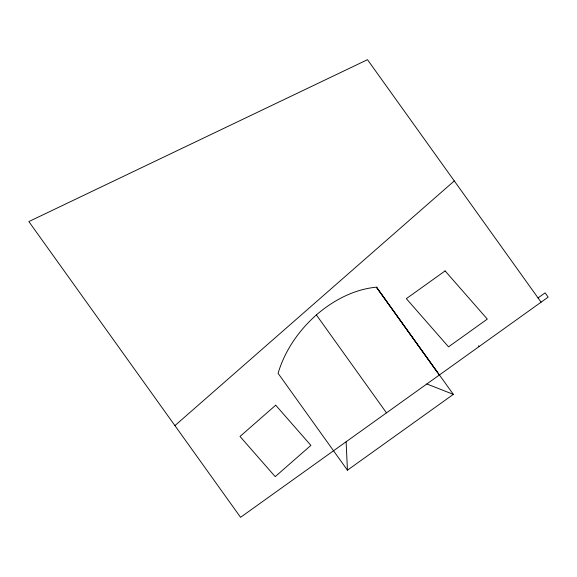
<?xml version="1.0" encoding="UTF-8"?>
<svg xmlns="http://www.w3.org/2000/svg" width="577" height="577" viewBox="0 0 577 577"><rect width="100%" height="100%" fill="white"/><g stroke="black" fill="none" stroke-linecap="round" stroke-linejoin="round"><path stroke-width="0.87" d="M316.362 314.912C298.763 330.556 284.8 350.628 278.085 373.319L347.433 470.19L453.334 394.372L376.449 287.166C353.982 289.308 333.268 300.357 316.362 314.912L386.482 412.865M174.918 425.61L454.294 180.933M538.045 297.92L545.106 292.871L548.15 297.126L240.573 517.317L28.85 221.575L367.491 59.683L541.089 302.175M437.092 371.876L376.449 287.166L439.342 375.021M426.843 383.965L453.334 394.372M478.585 345.782L479.126 346.539M346.121 441.758L347.433 470.19M275.705 405.198L240.01 436.457L275.207 476.645L310.895 445.386L275.705 405.198M445.105 270.909L406.338 298.662L448.538 346.849L487.305 319.095L445.105 270.909"/></g></svg>
